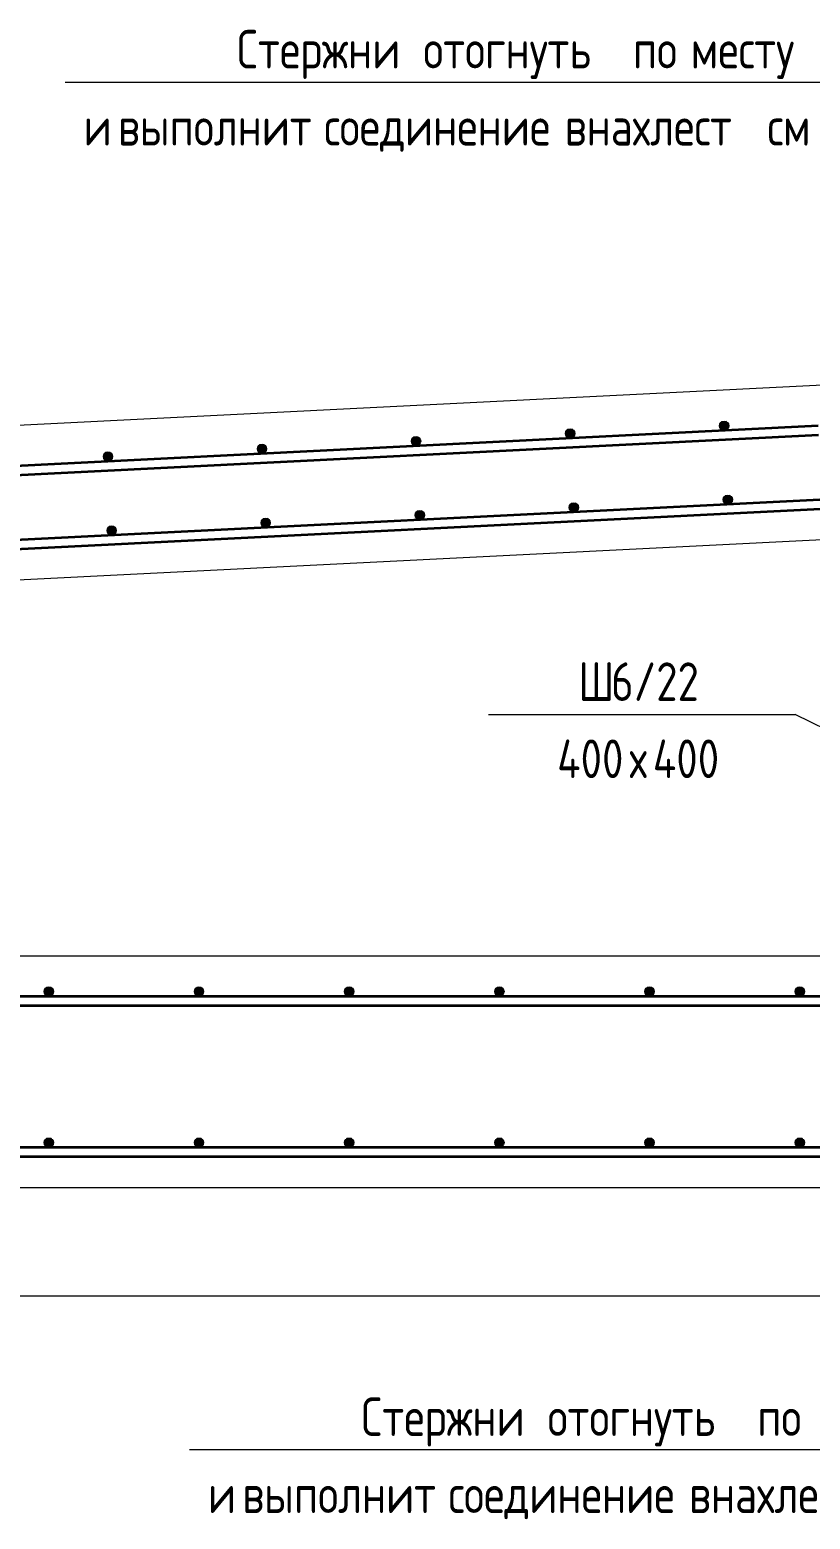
# Model space of a CAD drawing. Header units: millimetres. Extents: x 3129 to 68349, y -1586 to 12682.
# Drawn here: x 48315 to 49327, y -1580 to 351 of the extents above; entities that cross this region are included whole.
import ezdxf

# ---------------------------------------------------------------- set-up
doc = ezdxf.new("R2010")
doc.units = ezdxf.units.MM
for name, color, linetype, lineweight in [('AA_Dim', 7, 'Continuous', 9), ('AA_Dim-20', 7, 'Continuous', 9), ('AA_Vinoska', 7, 'Continuous', 9), ('AF_Perekritie_Опалубка', 253, 'Continuous', 20), ('KR_Armatura', 7, 'Continuous', 20), ('KR_Armatura_Tonkie', 7, 'Continuous', 20)]:
    doc.layers.add(name, color=color, linetype=linetype, lineweight=lineweight)
doc.styles.add('GOST Common', font='GOST Common.ttf', dxfattribs={"width": 0.85, "height": 50})
doc.styles.add('ISOCPEUR_1', font='isocpeur.ttf', dxfattribs={"width": 0.9, "height": 50})
doc.dimstyles.new('05_Округл_5мм__прозр__2', dxfattribs={"dimscale": 304.8, "dimtxt": 49.799059, "dimasz": 0.111549, "dimexe": 0.098425, "dimexo": 0.065617, "dimgap": 0.006562, "dimtad": 1, "dimdec": 0, "dimrnd": 5, "dimdsep": 46, "dimtxsty": 'ISOCPEUR_1', "dimblk1": 'OBLIQUE', "dimblk2": 'OBLIQUE', "dimsah": 1, "dimcen": 0.09, "dimdle": 0.098425, "dimazin": 0, "dimtfac": 1, "dimtdec": 4, "dimtix": 1, "dimtmove": 0, "dimatfit": 3, "dimfxl": 1, "dimtvp": 1, "dimtolj": 1, "dimtzin": 0, "dimlwd": 18, "dimlwe": 18, "dimarcsym": 2})

# ---------------------------------------------------------------- blocks, each defined once
blk = doc.blocks.new('010_Текст с выноской - Текст 2 строки-4106567-Сечение 20')
at = {"layer": 'AA_Vinoska'}
blk.add_line((32722.2, 283.5), (33915.7, 283.5), dxfattribs=at)
blk = doc.blocks.new('DIMBLOCK51-Сечение 20')
at = {"layer": 'AA_Dim-20', "lineweight": 18}
for p, q in [((44857, -1112.2), (44857, -1320.6)), ((44857, -1290.6), (44857, -1112.2)), ((50704.5, -1118), (50704.5, -1320.6)), ((50704.5, -1290.6), (50704.5, -1118)), ((44827, -1290.6), (50734.5, -1290.6))]:
    blk.add_line(p, q, dxfattribs=at)
at = {"layer": 'AA_Dim-20', "lineweight": 30}
for p, q in [((44857, -1290.6), (44874, -1273.6)), ((50704.5, -1290.6), (50721.5, -1273.6)), ((44857, -1290.6), (44840, -1307.6)), ((50704.5, -1290.6), (50687.5, -1307.6))]:
    blk.add_line(p, q, dxfattribs=at)
at = {"layer": 'AA_Dim-20', "color": 0, "lineweight": 18, "insert": (47665.8, -1223.2), "char_height": 50, "width": 275.81, "attachment_point": 1, "line_spacing_factor": 1.149209, "style": 'ISOCPEUR_1'}
blk.add_mtext('шаг 200', dxfattribs=at)
blk = doc.blocks.new('_Oblique')
at = {"color": 0, "linetype": 'ByBlock', "lineweight": -2}
blk.add_line((-0.5, -0.5), (0.5, 0.5), dxfattribs=at)
blk = doc.blocks.new('010_Текст с выноской - Текст 2 строки-3030202-Сечение 20')
at = {"layer": 'AA_Vinoska'}
blk.add_line((33271.2, -536.8), (33669, -536.8), dxfattribs=at)

msp = doc.modelspace()

# ---------------------------------------------------------------- hatches: boundary and pattern name
at = {"layer": 'KR_Armatura'}
h = msp.add_hatch(color=256, dxfattribs=at)
edge = h.paths.add_edge_path()
edge.add_arc((49015.2281, -172.2004), 6, 0, 360)
for points in [[(49012.4916, -177.5401), (49018.4841, -177.2401), (49021.2206, -171.9005), (49017.9646, -166.8608), (49011.9721, -167.1607), (49009.2356, -172.5004)], [(49212.2415, -167.542), (49218.234, -167.242), (49220.9705, -161.9024), (49217.7145, -156.8627), (49211.722, -157.1627), (49208.9855, -162.5023)], [(48612.9917, -197.5362), (48618.9842, -197.2363), (48621.7207, -191.8966), (48618.4647, -186.857), (48612.4722, -187.1569), (48609.7357, -192.4965)], [(48812.7417, -187.5381), (48818.7342, -187.2382), (48821.4706, -181.8986), (48818.2146, -176.8589), (48812.2221, -177.1588), (48809.4857, -182.4984)], [(48413.2418, -207.5343), (48419.2343, -207.2344), (48421.9708, -201.8947), (48418.7148, -196.855), (48412.7223, -197.155), (48409.9858, -202.4946)], [(49017.2907, -273.4196), (49023.2832, -273.1197), (49026.0196, -267.7801), (49022.7636, -262.7404), (49016.7711, -263.0403), (49014.0347, -268.38)], [(49217.0406, -263.4216), (49223.0331, -263.1216), (49225.7696, -257.782), (49222.5136, -252.7423), (49216.5211, -253.0423), (49213.7846, -258.3819)], [(48617.7908, -293.4158), (48623.7833, -293.1159), (48626.5198, -287.7762), (48623.2638, -282.7366), (48617.2713, -283.0365), (48614.5348, -288.3761)], [(48817.5407, -283.4177), (48823.5332, -283.1178), (48826.2697, -277.7782), (48823.0137, -272.7385), (48817.0212, -273.0384), (48814.2847, -278.378)], [(48418.0408, -303.4139), (48424.0333, -303.114), (48426.7698, -297.7743), (48423.5138, -292.7346), (48417.5213, -293.0346), (48414.7848, -298.3742)], [(48336.2513, -901.1962), (48342.2513, -901.1962), (48345.2513, -896), (48342.2513, -890.8038), (48336.2513, -890.8038), (48333.2513, -896)], [(48531.0196, -901.1962), (48537.0196, -901.1962), (48540.0196, -896), (48537.0196, -890.8038), (48531.0196, -890.8038), (48528.0196, -896)], [(48725.788, -901.1962), (48731.788, -901.1962), (48734.788, -896), (48731.788, -890.8038), (48725.788, -890.8038), (48722.788, -896)], [(48920.5563, -901.1962), (48926.5563, -901.1962), (48929.5563, -896), (48926.5563, -890.8038), (48920.5563, -890.8038), (48917.5563, -896)], [(49115.3246, -901.1962), (49121.3246, -901.1962), (49124.3246, -896), (49121.3246, -890.8038), (49115.3246, -890.8038), (49112.3246, -896)], [(49310.0929, -901.1962), (49316.0929, -901.1962), (49319.0929, -896), (49316.0929, -890.8038), (49310.0929, -890.8038), (49307.0929, -896)], [(48336.2513, -1097.1962), (48342.2513, -1097.1962), (48345.2513, -1092), (48342.2513, -1086.8038), (48336.2513, -1086.8038), (48333.2513, -1092)], [(48531.0196, -1097.1962), (48537.0196, -1097.1962), (48540.0196, -1092), (48537.0196, -1086.8038), (48531.0196, -1086.8038), (48528.0196, -1092)], [(48725.788, -1097.1962), (48731.788, -1097.1962), (48734.788, -1092), (48731.788, -1086.8038), (48725.788, -1086.8038), (48722.788, -1092)], [(48920.5563, -1097.1962), (48926.5563, -1097.1962), (48929.5563, -1092), (48926.5563, -1086.8038), (48920.5563, -1086.8038), (48917.5563, -1092)], [(49115.3246, -1097.1962), (49121.3246, -1097.1962), (49124.3246, -1092), (49121.3246, -1086.8038), (49115.3246, -1086.8038), (49112.3246, -1092)], [(49310.0929, -1097.1962), (49316.0929, -1097.1962), (49319.0929, -1092), (49316.0929, -1086.8038), (49310.0929, -1086.8038), (49307.0929, -1092)]]:
    msp.add_hatch(color=256, dxfattribs=at).paths.add_polyline_path(points)
h = msp.add_hatch(color=256, dxfattribs=at)
edge = h.paths.add_edge_path()
edge.add_arc((49214.978, -162.2023), 6, 0, 360)
h = msp.add_hatch(color=256, dxfattribs=at)
edge = h.paths.add_edge_path()
edge.add_arc((48615.7282, -192.1966), 6, 0, 360)
h = msp.add_hatch(color=256, dxfattribs=at)
edge = h.paths.add_edge_path()
edge.add_arc((48815.4781, -182.1985), 6, 0, 360)
h = msp.add_hatch(color=256, dxfattribs=at)
edge = h.paths.add_edge_path()
edge.add_arc((48415.9783, -202.1947), 6, 0, 360)
h = msp.add_hatch(color=256, dxfattribs=at)
edge = h.paths.add_edge_path()
edge.add_arc((49020.0271, -268.08), 6, 0, 360)
h = msp.add_hatch(color=256, dxfattribs=at)
edge = h.paths.add_edge_path()
edge.add_arc((49219.7771, -258.0819), 6, 0, 360)
h = msp.add_hatch(color=256, dxfattribs=at)
edge = h.paths.add_edge_path()
edge.add_arc((48620.5273, -288.0762), 6, 0, 360)
h = msp.add_hatch(color=256, dxfattribs=at)
edge = h.paths.add_edge_path()
edge.add_arc((48820.2772, -278.0781), 6, 0, 360)
h = msp.add_hatch(color=256, dxfattribs=at)
edge = h.paths.add_edge_path()
edge.add_arc((48420.7773, -298.0743), 6, 0, 360)
h = msp.add_hatch(color=256, dxfattribs=at)
edge = h.paths.add_edge_path()
edge.add_arc((48339.2513, -896), 6, 0, 360)
h = msp.add_hatch(color=256, dxfattribs=at)
edge = h.paths.add_edge_path()
edge.add_arc((48534.0196, -896), 6, 0, 360)
h = msp.add_hatch(color=256, dxfattribs=at)
edge = h.paths.add_edge_path()
edge.add_arc((48728.788, -896), 6, 0, 360)
h = msp.add_hatch(color=256, dxfattribs=at)
edge = h.paths.add_edge_path()
edge.add_arc((48923.5563, -896), 6, 0, 360)
h = msp.add_hatch(color=256, dxfattribs=at)
edge = h.paths.add_edge_path()
edge.add_arc((49118.3246, -896), 6, 0, 360)
h = msp.add_hatch(color=256, dxfattribs=at)
edge = h.paths.add_edge_path()
edge.add_arc((49313.0929, -896), 6, 0, 360)
h = msp.add_hatch(color=256, dxfattribs=at)
edge = h.paths.add_edge_path()
edge.add_arc((48339.2513, -1092), 6, 0, 360)
h = msp.add_hatch(color=256, dxfattribs=at)
edge = h.paths.add_edge_path()
edge.add_arc((48534.0196, -1092), 6, 0, 360)
h = msp.add_hatch(color=256, dxfattribs=at)
edge = h.paths.add_edge_path()
edge.add_arc((48728.788, -1092), 6, 0, 360)
h = msp.add_hatch(color=256, dxfattribs=at)
edge = h.paths.add_edge_path()
edge.add_arc((48923.5563, -1092), 6, 0, 360)
h = msp.add_hatch(color=256, dxfattribs=at)
edge = h.paths.add_edge_path()
edge.add_arc((49118.3246, -1092), 6, 0, 360)
h = msp.add_hatch(color=256, dxfattribs=at)
edge = h.paths.add_edge_path()
edge.add_arc((49313.0929, -1092), 6, 0, 360)

# ---------------------------------------------------------------- linework, layer by layer
at = {"layer": 'AA_Vinoska'}
msp.add_line((49826.9872, -791.4464), (49307.2663, -536.8015), dxfattribs=at)
at = {"layer": 'AF_Perekritie_Опалубка'}
for p, q in [((49808.1407, -86.4134), (46537.4215, -250)), ((46537.4215, -450.25), (49759.0714, -289.1176)), ((49702.7042, -850), (45012.72, -850)), ((44777.4215, -1150), (50765.0707, -1150))]:
    msp.add_line(p, q, dxfattribs=at)
at = {"layer": 'KR_Armatura'}
for p, q in [((49011.9721, -167.1607), (49009.2356, -172.5004)), ((49009.2356, -172.5004), (49012.4916, -177.5401)), ((49017.9646, -166.8608), (49011.9721, -167.1607)), ((49021.2206, -171.9005), (49017.9646, -166.8608)), ((49018.4841, -177.2401), (49021.2206, -171.9005)), ((49211.722, -157.1627), (49208.9855, -162.5023)), ((49208.9855, -162.5023), (49212.2415, -167.542)), ((49217.7145, -156.8627), (49211.722, -157.1627)), ((49212.2415, -167.542), (49218.234, -167.242)), ((49220.9705, -161.9024), (49217.7145, -156.8627)), ((49218.234, -167.242), (49220.9705, -161.9024)), ((48612.4722, -187.1569), (48609.7357, -192.4965)), ((48609.7357, -192.4965), (48612.9917, -197.5362)), ((48618.4647, -186.857), (48612.4722, -187.1569)), ((48621.7207, -191.8966), (48618.4647, -186.857)), ((48618.9842, -197.2363), (48621.7207, -191.8966)), ((48812.2221, -177.1588), (48809.4857, -182.4984)), ((48809.4857, -182.4984), (48812.7417, -187.5381)), ((48818.2146, -176.8589), (48812.2221, -177.1588)), ((48812.7417, -187.5381), (48818.7342, -187.2382)), ((48821.4706, -181.8986), (48818.2146, -176.8589)), ((48818.7342, -187.2382), (48821.4706, -181.8986)), ((49012.4916, -177.5401), (49018.4841, -177.2401)), ((48412.7223, -197.155), (48409.9858, -202.4946)), ((48409.9858, -202.4946), (48413.2418, -207.5343)), ((48418.7148, -196.855), (48412.7223, -197.155)), ((48413.2418, -207.5343), (48419.2343, -207.2344)), ((48421.9708, -201.8947), (48418.7148, -196.855)), ((48419.2343, -207.2344), (48421.9708, -201.8947)), ((48612.9917, -197.5362), (48618.9842, -197.2363)), ((49016.7711, -263.0403), (49014.0347, -268.38)), ((49014.0347, -268.38), (49017.2907, -273.4196)), ((49022.7636, -262.7404), (49016.7711, -263.0403)), ((49026.0196, -267.7801), (49022.7636, -262.7404)), ((49023.2832, -273.1197), (49026.0196, -267.7801)), ((49216.5211, -253.0423), (49213.7846, -258.3819)), ((49213.7846, -258.3819), (49217.0406, -263.4216)), ((49222.5136, -252.7423), (49216.5211, -253.0423)), ((49217.0406, -263.4216), (49223.0331, -263.1216)), ((49225.7696, -257.782), (49222.5136, -252.7423)), ((49223.0331, -263.1216), (49225.7696, -257.782)), ((48617.2713, -283.0365), (48614.5348, -288.3761)), ((48614.5348, -288.3761), (48617.7908, -293.4158)), ((48623.2638, -282.7366), (48617.2713, -283.0365)), ((48626.5198, -287.7762), (48623.2638, -282.7366)), ((48623.7833, -293.1159), (48626.5198, -287.7762)), ((48817.0212, -273.0384), (48814.2847, -278.378)), ((48814.2847, -278.378), (48817.5407, -283.4177)), ((48823.0137, -272.7385), (48817.0212, -273.0384)), ((48817.5407, -283.4177), (48823.5332, -283.1178)), ((48826.2697, -277.7782), (48823.0137, -272.7385)), ((48823.5332, -283.1178), (48826.2697, -277.7782)), ((49017.2907, -273.4196), (49023.2832, -273.1197)), ((48417.5213, -293.0346), (48414.7848, -298.3742)), ((48414.7848, -298.3742), (48418.0408, -303.4139)), ((48423.5138, -292.7346), (48417.5213, -293.0346)), ((48418.0408, -303.4139), (48424.0333, -303.114)), ((48426.7698, -297.7743), (48423.5138, -292.7346)), ((48424.0333, -303.114), (48426.7698, -297.7743)), ((48617.7908, -293.4158), (48623.7833, -293.1159)), ((48336.2513, -890.8038), (48333.2513, -896)), ((48333.2513, -896), (48336.2513, -901.1962)), ((48342.2513, -890.8038), (48336.2513, -890.8038)), ((48336.2513, -901.1962), (48342.2513, -901.1962)), ((48345.2513, -896), (48342.2513, -890.8038)), ((48342.2513, -901.1962), (48345.2513, -896)), ((48531.0196, -890.8038), (48528.0196, -896)), ((48528.0196, -896), (48531.0196, -901.1962)), ((48537.0196, -890.8038), (48531.0196, -890.8038)), ((48531.0196, -901.1962), (48537.0196, -901.1962)), ((48540.0196, -896), (48537.0196, -890.8038)), ((48537.0196, -901.1962), (48540.0196, -896)), ((48725.788, -890.8038), (48722.788, -896)), ((48722.788, -896), (48725.788, -901.1962)), ((48731.788, -890.8038), (48725.788, -890.8038)), ((48725.788, -901.1962), (48731.788, -901.1962)), ((48734.788, -896), (48731.788, -890.8038)), ((48731.788, -901.1962), (48734.788, -896)), ((48920.5563, -890.8038), (48917.5563, -896)), ((48917.5563, -896), (48920.5563, -901.1962)), ((48926.5563, -890.8038), (48920.5563, -890.8038)), ((48920.5563, -901.1962), (48926.5563, -901.1962)), ((48929.5563, -896), (48926.5563, -890.8038)), ((48926.5563, -901.1962), (48929.5563, -896)), ((49115.3246, -890.8038), (49112.3246, -896)), ((49112.3246, -896), (49115.3246, -901.1962)), ((49121.3246, -890.8038), (49115.3246, -890.8038)), ((49115.3246, -901.1962), (49121.3246, -901.1962)), ((49124.3246, -896), (49121.3246, -890.8038)), ((49121.3246, -901.1962), (49124.3246, -896)), ((49310.0929, -890.8038), (49307.0929, -896)), ((49307.0929, -896), (49310.0929, -901.1962)), ((49316.0929, -890.8038), (49310.0929, -890.8038)), ((49310.0929, -901.1962), (49316.0929, -901.1962)), ((49319.0929, -896), (49316.0929, -890.8038)), ((49316.0929, -901.1962), (49319.0929, -896)), ((48336.2513, -1086.8038), (48333.2513, -1092)), ((48333.2513, -1092), (48336.2513, -1097.1962)), ((48342.2513, -1086.8038), (48336.2513, -1086.8038)), ((48336.2513, -1097.1962), (48342.2513, -1097.1962)), ((48345.2513, -1092), (48342.2513, -1086.8038)), ((48342.2513, -1097.1962), (48345.2513, -1092)), ((48531.0196, -1086.8038), (48528.0196, -1092)), ((48528.0196, -1092), (48531.0196, -1097.1962)), ((48537.0196, -1086.8038), (48531.0196, -1086.8038)), ((48531.0196, -1097.1962), (48537.0196, -1097.1962)), ((48540.0196, -1092), (48537.0196, -1086.8038)), ((48537.0196, -1097.1962), (48540.0196, -1092)), ((48725.788, -1086.8038), (48722.788, -1092)), ((48722.788, -1092), (48725.788, -1097.1962)), ((48731.788, -1086.8038), (48725.788, -1086.8038)), ((48725.788, -1097.1962), (48731.788, -1097.1962)), ((48734.788, -1092), (48731.788, -1086.8038)), ((48731.788, -1097.1962), (48734.788, -1092)), ((48920.5563, -1086.8038), (48917.5563, -1092)), ((48917.5563, -1092), (48920.5563, -1097.1962)), ((48926.5563, -1086.8038), (48920.5563, -1086.8038)), ((48920.5563, -1097.1962), (48926.5563, -1097.1962)), ((48929.5563, -1092), (48926.5563, -1086.8038)), ((48926.5563, -1097.1962), (48929.5563, -1092)), ((49115.3246, -1086.8038), (49112.3246, -1092)), ((49112.3246, -1092), (49115.3246, -1097.1962)), ((49121.3246, -1086.8038), (49115.3246, -1086.8038)), ((49115.3246, -1097.1962), (49121.3246, -1097.1962)), ((49124.3246, -1092), (49121.3246, -1086.8038)), ((49121.3246, -1097.1962), (49124.3246, -1092)), ((49310.0929, -1086.8038), (49307.0929, -1092)), ((49307.0929, -1092), (49310.0929, -1097.1962)), ((49316.0929, -1086.8038), (49310.0929, -1086.8038)), ((49310.0929, -1097.1962), (49316.0929, -1097.1962)), ((49319.0929, -1092), (49316.0929, -1086.8038)), ((49316.0929, -1097.1962), (49319.0929, -1092))]:
    msp.add_line(p, q, dxfattribs=at)
for centre in [(49015.2281, -172.2004), (49214.978, -162.2023), (48615.7282, -192.1966), (48815.4781, -182.1985), (48415.9783, -202.1947), (49020.0271, -268.08), (49219.7771, -258.0819), (48620.5273, -288.0762), (48820.2772, -278.0781), (48420.7773, -298.0743), (48339.2513, -896), (48534.0196, -896), (48728.788, -896), (48923.5563, -896), (49118.3246, -896), (49313.0929, -896), (48339.2513, -1092), (48534.0196, -1092), (48728.788, -1092), (48923.5563, -1092), (49118.3246, -1092), (49313.0929, -1092)]:
    msp.add_circle(centre, 6, dxfattribs=at)
at = {"layer": 'KR_Armatura_Tonkie', "lineweight": 35}
for p, q in [((46539.4699, -301.9625), (49336.8051, -162.0524)), ((46540.0693, -313.9476), (49337.4046, -174.0375)), ((46541.8691, -397.9625), (49339.2044, -258.0524)), ((46542.4686, -409.9476), (49339.8038, -270.0375)), ((44870.9914, -902), (49737.7421, -902)), ((44817.4215, -914), (50765.0707, -914)), ((44817.4215, -1098), (49737.7421, -1098)), ((44817.4215, -1110), (50765.0707, -1110))]:
    msp.add_line(p, q, dxfattribs=at)

# ---------------------------------------------------------------- block references
at = {"layer": 'AA_Vinoska'}
for name, p in [('010_Текст с выноской - Текст 2 строки-4106567-Сечение 20', (15638.2715, 0)), ('010_Текст с выноской - Текст 2 строки-3030202-Сечение 20', (15638.2715, 0)), ('010_Текст с выноской - Текст 2 строки-4106567-Сечение 20', (15799.4931, -1773.5616))]:
    msp.add_blockref(name, p, dxfattribs=at)

# ---------------------------------------------------------------- texts
at = {"layer": 'AA_Vinoska', "char_height": 50, "attachment_point": 1, "style": 'GOST Common'}
for s, insert, width in [('Стержни', (48583.327, 351.1059), 276.662356), ('\\fGOST Common|b0|i0|c204|p34|;\\W.85; ', (48810.3457, 351.1059), 17.717294), ('\\fGOST Common|b0|i0|c204|p34|;\\W.85; ', (49082.0973, 351.1059), 17.717294), ('\\fGOST Common|b0|i0|c204|p34|;\\W.85; ', (49157.0247, 351.1059), 17.717294), ('отогнуть', (48824.8839, 351.1059), 313.459812), ('по', (49096.6354, 351.1059), 73.594912), ('месту', (49171.5628, 351.1059), 192.164494), ('\\fGOST Common|b0|i0|c204|p34|;\\W.85;и', (48384.2485, 251.1059), 36.797456), ('\\fGOST Common|b0|i0|c204|p34|;\\W.85; ', (48414.4432, 251.1059), 17.717294), ('выполнит', (48428.9813, 251.1059), 308.008337), ('\\fGOST Common|b0|i0|c204|p34|;\\W.85; ', (48681.7214, 251.1059), 17.717294), ('соединение', (48696.2596, 251.1059), 362.523087), ('\\fGOST Common|b0|i0|c204|p34|;\\W.85; ', (48993.7325, 251.1059), 17.717294), ('внахлест', (49008.2706, 251.1059), 302.556863), ('\\fGOST Common|b0|i0|c204|p34|;\\W.85; ', (49256.5375, 251.1059), 17.717294), ('см', (49271.0756, 251.1059), 72.232044), ('\\fGOST Common|b0|i0|c204|p34|;\\W.85;Ш', (49025.862, -469.1554), 51.789012), ('6/22', (49068.3581, -469.1554), 147.189825), ('400', (48998.3883, -569.1554), 114.480975), ('400', (49122.5218, -569.1554), 114.480975), ('\\fGOST Common|b0|i0|c204|p34|;\\W.85;х', (49092.3271, -569.1554), 36.797456), ('Стержни', (48744.5486, -1422.4557), 276.662356), ('\\fGOST Common|b0|i0|c204|p34|;\\W.85; ', (48971.5674, -1422.4557), 17.717294), ('\\fGOST Common|b0|i0|c204|p34|;\\W.85; ', (49243.3189, -1422.4557), 17.717294), ('\\fGOST Common|b0|i0|c204|p34|;\\W.85; ', (49318.2463, -1422.4557), 17.717294), ('отогнуть', (48986.1055, -1422.4557), 313.459812), ('по', (49257.8571, -1422.4557), 73.594912), ('\\fGOST Common|b0|i0|c204|p34|;\\W.85; ', (48575.6648, -1522.4557), 17.717294), ('\\fGOST Common|b0|i0|c204|p34|;\\W.85; ', (48842.9431, -1522.4557), 17.717294), ('\\fGOST Common|b0|i0|c204|p34|;\\W.85; ', (49154.9541, -1522.4557), 17.717294), ('\\fGOST Common|b0|i0|c204|p34|;\\W.85;и', (48545.4702, -1522.4557), 36.797456), ('выполнит', (48590.2029, -1522.4557), 308.008337), ('соединение', (48857.4812, -1522.4557), 362.523087), ('внахлест', (49169.4922, -1522.4557), 302.556863)]:
    msp.add_mtext(s, dxfattribs=dict(at, insert=insert, width=width))

# ---------------------------------------------------------------- dimensions: what is measured, and where the dimension line sits
at = {"layer": 'AA_Dim', "lineweight": 18}
dim = msp.add_linear_dim(base=(50704.487, -1290.5528), p1=(44857.0283, -1092.1892), p2=(50704.487, -1098), text='шаг 200', dimstyle='05_Округл_5мм__прозр__2', override={"dimpost": '<>', "dimfxl": 5847.461572}, dxfattribs=at)
dim.commit()
dim.dimension.update_dxf_attribs({"geometry": 'DIMBLOCK51-Сечение 20', "text_midpoint": (47780.7576, -1263.5339)})

doc.saveas('drawing.dxf')
